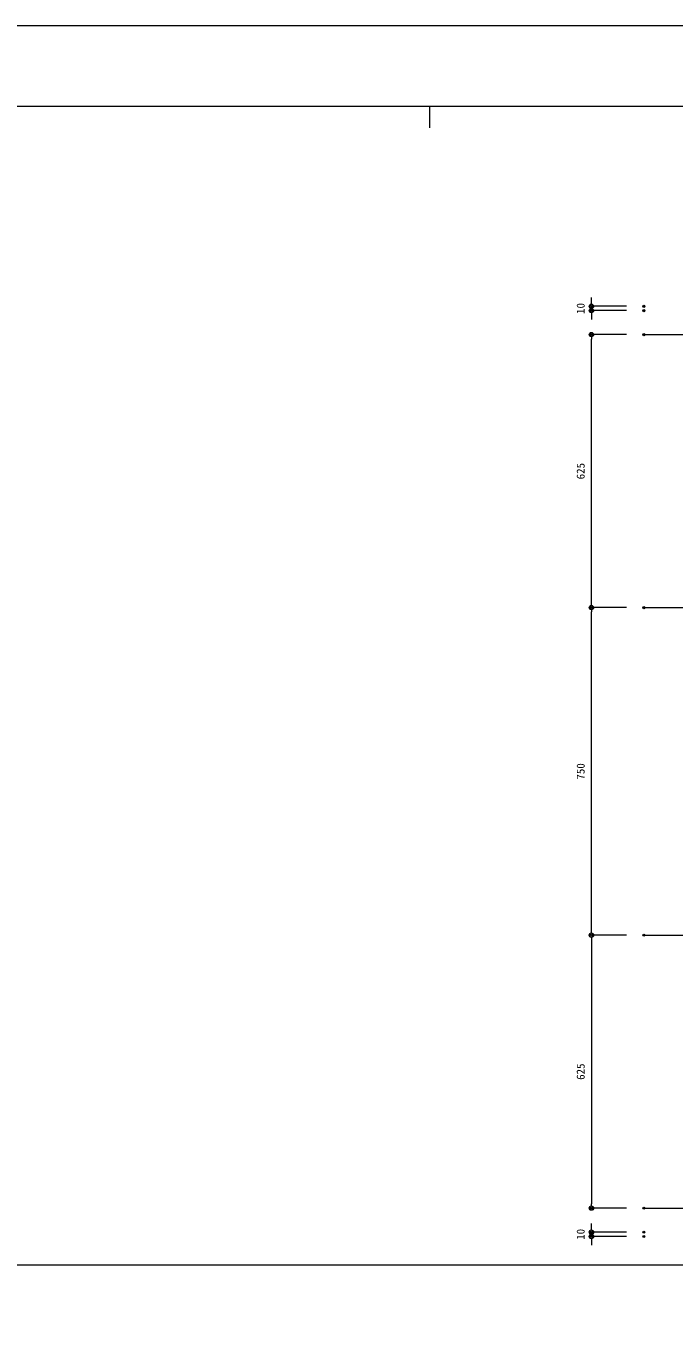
# Model space of a CAD drawing. Units: millimetres on the paper. Extents: x -420 to 420, y -297 to 297.
# Drawn here: x 41.1 to 189.5, y 0 to 297 of the extents above; entities that cross this region are included whole.
import ezdxf
from ezdxf.enums import TextEntityAlignment as Align

# ---------------------------------------------------------------- set-up
doc = ezdxf.new("R2010")
doc.units = ezdxf.units.MM
doc.header["$PDMODE"] = 32
doc.header["$PDSIZE"] = 0.5
doc.linetypes.add('USER1', pattern=[12, 10, -0.8, 0.4, -0.8])
doc.linetypes.add('USER3', pattern=[1.693333, 1.27, -0.423333])
for name, color, linetype, lineweight in [('0-0_0', 7, 'Continuous', 5), ('0-1_Defpoints', 7, 'Continuous', 18), ('0-2_A-C01-補助線(非印刷)', 222, 'Continuous', 18), ('0-4_0-A01-枠A', 4, 'Continuous', 18), ('0-A_0-A08-芯_他', 7, 'USER1', 5), ('0-C_4-F', 7, 'USER3', 18), ('0-F_0-A12-寸法_目地', 5, 'Continuous', 18)]:
    doc.layers.add(name, color=color, linetype=linetype, lineweight=lineweight)
doc.styles.add('ＭＳ ゴシック', font='')
doc.styles.get('ＭＳ ゴシック').set_extended_font_data('MS Gothic')

# ---------------------------------------------------------------- blocks, each defined once
blk = doc.blocks.new('_Dot')
at = {"layer": '0-0_0'}
blk.add_line((-0.5, 0), (-1, 0), dxfattribs=at)
for radius in [0.5, 0.25]:
    blk.add_circle((0, 0), radius, dxfattribs=at)
blk = doc.blocks.new('D4')
at = {"layer": '0-1_Defpoints'}
for p in [(591.091, 460.816), (603.1, 460.816), (603.1, 385.816)]:
    blk.add_point(p, dxfattribs=at)
at = {"layer": '0-F_0-A12-寸法_目地'}
for p, q in [((599.1, 460.816), (591.091, 460.816)), ((591.091, 386.816), (591.091, 459.816)), ((599.1, 385.816), (591.091, 385.816))]:
    blk.add_line(p, q, dxfattribs=at)
for p, rotation in [((591.091, 460.816), 90), ((591.091, 385.816), 270)]:
    blk.add_blockref('_Dot', p, dxfattribs=dict(at, rotation=rotation))
at = {"layer": '0-F_0-A12-寸法_目地', "color": 7, "style": 'ＭＳ ゴシック'}
blk.add_text('750', height=1.833, rotation=90, dxfattribs=at).set_placement((590.091, 421.441), align=Align.BOTTOM_LEFT)
blk = doc.blocks.new('D5')
at = {"layer": '0-1_Defpoints'}
for p in [(591.091, 523.316), (603.1, 523.316), (603.1, 460.816)]:
    blk.add_point(p, dxfattribs=at)
at = {"layer": '0-F_0-A12-寸法_目地'}
for p, q in [((599.1, 523.316), (591.091, 523.316)), ((591.091, 461.816), (591.091, 522.316)), ((599.1, 460.816), (591.091, 460.816))]:
    blk.add_line(p, q, dxfattribs=at)
for p, rotation in [((591.091, 523.316), 90), ((591.091, 460.816), 270)]:
    blk.add_blockref('_Dot', p, dxfattribs=dict(at, rotation=rotation))
at = {"layer": '0-F_0-A12-寸法_目地', "color": 7, "style": 'ＭＳ ゴシック'}
blk.add_text('625', height=1.833, rotation=90, dxfattribs=at).set_placement((590.091, 490.191), align=Align.BOTTOM_LEFT)
blk = doc.blocks.new('D6')
at = {"layer": '0-1_Defpoints'}
for p in [(591.091, 528.816), (603.1, 529.816), (603.1, 528.816)]:
    blk.add_point(p, dxfattribs=at)
at = {"layer": '0-F_0-A12-寸法_目地'}
for p, q in [((591.091, 530.816), (591.091, 531.816)), ((599.1, 529.816), (591.091, 529.816)), ((591.091, 529.816), (591.091, 528.816)), ((599.1, 528.816), (591.091, 528.816)), ((591.091, 527.816), (591.091, 526.816))]:
    blk.add_line(p, q, dxfattribs=at)
for p, rotation in [((591.091, 529.816), 270), ((591.091, 528.816), 90)]:
    blk.add_blockref('_Dot', p, dxfattribs=dict(at, rotation=rotation))
at = {"layer": '0-F_0-A12-寸法_目地', "color": 7, "style": 'ＭＳ ゴシック'}
blk.add_text('10', height=1.833, rotation=90, dxfattribs=at).set_placement((590.091, 528.066), align=Align.BOTTOM_LEFT)
blk = doc.blocks.new('D7')
at = {"layer": '0-1_Defpoints'}
for p in [(603.1, 385.816), (591.091, 323.316), (603.1, 323.316)]:
    blk.add_point(p, dxfattribs=at)
at = {"layer": '0-F_0-A12-寸法_目地'}
for p, q in [((599.1, 385.816), (591.091, 385.816)), ((591.091, 384.816), (591.091, 324.316)), ((599.1, 323.316), (591.091, 323.316))]:
    blk.add_line(p, q, dxfattribs=at)
for p, rotation in [((591.091, 385.816), 90), ((591.091, 323.316), 270)]:
    blk.add_blockref('_Dot', p, dxfattribs=dict(at, rotation=rotation))
at = {"layer": '0-F_0-A12-寸法_目地', "color": 7, "style": 'ＭＳ ゴシック'}
blk.add_text('625', height=1.833, rotation=90, dxfattribs=at).set_placement((590.091, 352.691), align=Align.BOTTOM_LEFT)
blk = doc.blocks.new('D8')
at = {"layer": '0-1_Defpoints'}
for p in [(591.091, 317.816), (603.1, 317.816), (603.1, 316.816)]:
    blk.add_point(p, dxfattribs=at)
at = {"layer": '0-F_0-A12-寸法_目地'}
for p, q in [((591.091, 318.816), (591.091, 319.816)), ((599.1, 317.816), (591.091, 317.816)), ((591.091, 316.816), (591.091, 317.816)), ((599.1, 316.816), (591.091, 316.816)), ((591.091, 315.816), (591.091, 314.816))]:
    blk.add_line(p, q, dxfattribs=at)
for p, rotation in [((591.091, 317.816), 270), ((591.091, 316.816), 90)]:
    blk.add_blockref('_Dot', p, dxfattribs=dict(at, rotation=rotation))
at = {"layer": '0-F_0-A12-寸法_目地', "color": 7, "style": 'ＭＳ ゴシック'}
blk.add_text('10', height=1.833, rotation=90, dxfattribs=at).set_placement((590.091, 316.066), align=Align.BOTTOM_LEFT)

msp = doc.modelspace()

# ---------------------------------------------------------------- linework, layer by layer
at = {"layer": '0-2_A-C01-補助線(非印刷)', "color": 9}
for p, q in [((133.556, 278.667), (133.556, 273.667)), ((-400.667, 13.333), (400.667, 13.333))]:
    msp.add_line(p, q, dxfattribs=at)
at = {"layer": '0-2_A-C01-補助線(非印刷)'}
for points in [[(-420.5, -297), (420.5, -297), (420.5, 297), (-420.5, 297)], [(-400.667, 278.667), (400.667, 278.667), (400.667, -252), (-400.667, -252)]]:
    msp.add_lwpolyline(points, close=True, dxfattribs=at)
at = {"layer": '0-4_0-A01-枠A'}
msp.add_line((-400.667, 278.667), (400.667, 278.667), dxfattribs=at)
at = {"layer": '0-A_0-A08-芯_他'}
for p, q in [((182.6, 226.316), (291.778, 226.316)), ((182.6, 163.816), (291.778, 163.816)), ((182.6, 88.816), (291.778, 88.816)), ((182.6, 26.316), (291.778, 26.316))]:
    msp.add_line(p, q, dxfattribs=at)
at = {"layer": '0-C_4-F'}
msp.add_lwpolyline([(-420.5, -297), (420.5, -297), (420.5, 297), (-420.5, 297)], close=True, dxfattribs=at)

# ---------------------------------------------------------------- block references
at = {"layer": '0-F_0-A12-寸法_目地'}
for name in ['D6', 'D5', 'D4', 'D7', 'D8']:
    msp.add_blockref(name, (-420.5, -297), dxfattribs=at)

doc.saveas('drawing.dxf')
